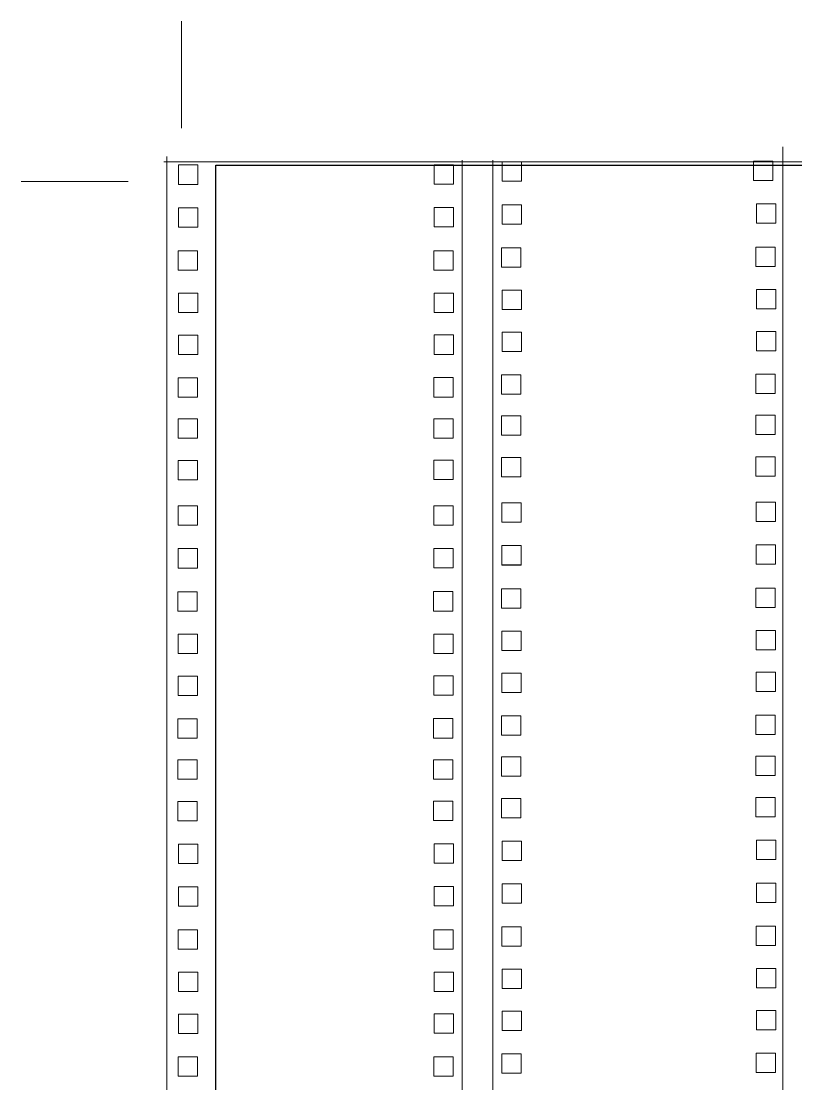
# Model space of a CAD drawing. Header units: inches. Extents: x 12 to 198, y -276 to -21.
# Drawn here: x 12.5 to 104.5, y -147.5 to -21.3 of the extents above; entities that cross this region are included whole.
import ezdxf

# ---------------------------------------------------------------- set-up
doc = ezdxf.new("R2010")
doc.units = ezdxf.units.IN
doc.header["$MEASUREMENT"] = 0
doc.layers.add('Capa 1', color=7, linetype='Continuous')
picture_1 = doc.add_image_def('image1.png', size_in_pixel=(874, 1383))

# ---------------------------------------------------------------- blocks, each defined once
blk = doc.blocks.new('block 2')
at = {"layer": 'Capa 1', "lineweight": 0}
blk.add_lwpolyline([(33.43, -65.96), (31.13, -65.96), (31.13, -63.66), (33.43, -63.66), (33.43, -65.96)], dxfattribs=at)
blk = doc.blocks.new('block 3')
at = {"layer": 'Capa 1', "lineweight": 0}
blk.add_lwpolyline([(33.43, -65.96), (31.13, -65.96), (31.13, -63.66), (33.43, -63.66), (33.43, -65.96), (33.43, -65.96)], dxfattribs=at)
blk = doc.blocks.new('block 4')
at = {"layer": 'Capa 1', "lineweight": 0}
blk.add_lwpolyline([(33.43, -70.85), (31.13, -70.85), (31.13, -68.55), (33.43, -68.55), (33.43, -70.85)], dxfattribs=at)
blk = doc.blocks.new('block 5')
at = {"layer": 'Capa 1', "lineweight": 0}
blk.add_lwpolyline([(33.43, -70.85), (31.13, -70.85), (31.13, -68.55), (33.43, -68.55), (33.43, -70.85), (33.43, -70.85)], dxfattribs=at)
blk = doc.blocks.new('block 6')
at = {"layer": 'Capa 1', "lineweight": 0}
blk.add_lwpolyline([(33.43, -75.78), (31.13, -75.78), (31.13, -73.48), (33.43, -73.48), (33.43, -75.78)], dxfattribs=at)
blk = doc.blocks.new('block 7')
at = {"layer": 'Capa 1', "lineweight": 0}
blk.add_lwpolyline([(33.43, -75.78), (31.13, -75.78), (31.13, -73.48), (33.43, -73.48), (33.43, -75.78), (33.43, -75.78)], dxfattribs=at)
blk = doc.blocks.new('block 8')
at = {"layer": 'Capa 1', "lineweight": 0}
blk.add_lwpolyline([(33.48, -60.88), (31.18, -60.88), (31.18, -58.58), (33.48, -58.58), (33.48, -60.88)], dxfattribs=at)
blk = doc.blocks.new('block 9')
at = {"layer": 'Capa 1', "lineweight": 0}
blk.add_lwpolyline([(33.48, -60.88), (31.18, -60.88), (31.18, -58.58), (33.48, -58.58), (33.48, -60.88), (33.48, -60.88)], dxfattribs=at)
blk = doc.blocks.new('block 11')
at = {"layer": 'Capa 1', "color": 7, "lineweight": 9}
blk.add_lwpolyline([(31.55, -21.29), (31.55, -33.99)], dxfattribs=at)
blk = doc.blocks.new('block 12')
at = {"layer": 'Capa 1', "color": 7, "lineweight": 9}
blk.add_lwpolyline([(12.5, -40.34), (25.2, -40.34)], dxfattribs=at)
blk = doc.blocks.new('block 10')
at = {"layer": 'Capa 1'}
for name in ['block 11', 'block 12']:
    blk.add_blockref(name, (0, 0), dxfattribs=at)
blk = doc.blocks.new('block 19')
at = {"layer": 'Capa 1', "lineweight": 0}
blk.add_lwpolyline([(103.01, -36.21), (103.01, -253.97)], dxfattribs=at)
blk = doc.blocks.new('block 20')
at = {"layer": 'Capa 1'}
image = blk.add_image(picture_1, insert=(35.62, -253.97), size_in_units=(137.61, 215.58), dxfattribs=at)
blk = doc.blocks.new('block 21')
at = {"layer": 'Capa 1', "lineweight": 0}
blk.add_lwpolyline([(33.48, -45.75), (31.18, -45.75), (31.18, -43.45), (33.48, -43.45), (33.48, -45.75)], dxfattribs=at)
blk = doc.blocks.new('block 22')
at = {"layer": 'Capa 1', "lineweight": 0}
blk.add_lwpolyline([(33.48, -45.75), (31.18, -45.75), (31.18, -43.45), (33.48, -43.45), (33.48, -45.75), (33.48, -45.75)], dxfattribs=at)
blk = doc.blocks.new('block 23')
at = {"layer": 'Capa 1', "lineweight": 0}
blk.add_lwpolyline([(33.43, -50.87), (31.13, -50.87), (31.13, -48.57), (33.43, -48.57), (33.43, -50.87)], dxfattribs=at)
blk = doc.blocks.new('block 24')
at = {"layer": 'Capa 1', "lineweight": 0}
blk.add_lwpolyline([(33.43, -50.87), (31.13, -50.87), (31.13, -48.57), (33.43, -48.57), (33.43, -50.87), (33.43, -50.87)], dxfattribs=at)
blk = doc.blocks.new('block 25')
at = {"layer": 'Capa 1', "lineweight": 0}
blk.add_lwpolyline([(33.48, -55.91), (31.18, -55.91), (31.18, -53.61), (33.48, -53.61), (33.48, -55.91)], dxfattribs=at)
blk = doc.blocks.new('block 26')
at = {"layer": 'Capa 1', "lineweight": 0}
blk.add_lwpolyline([(33.48, -55.91), (31.18, -55.91), (31.18, -53.61), (33.48, -53.61), (33.48, -55.91), (33.48, -55.91)], dxfattribs=at)
blk = doc.blocks.new('block 27')
at = {"layer": 'Capa 1', "lineweight": 0}
blk.add_lwpolyline([(33.48, -40.67), (31.18, -40.67), (31.18, -38.37), (33.48, -38.37), (33.48, -40.67)], dxfattribs=at)
blk = doc.blocks.new('block 28')
at = {"layer": 'Capa 1', "lineweight": 0}
blk.add_lwpolyline([(33.48, -40.67), (31.18, -40.67), (31.18, -38.37), (33.48, -38.37), (33.48, -40.67), (33.48, -40.67)], dxfattribs=at)
blk = doc.blocks.new('block 29')
at = {"layer": 'Capa 1', "lineweight": 0}
blk.add_lwpolyline([(33.41, -106.48), (31.11, -106.48), (31.11, -104.18), (33.41, -104.18), (33.41, -106.48)], dxfattribs=at)
blk = doc.blocks.new('block 30')
at = {"layer": 'Capa 1', "lineweight": 0}
blk.add_lwpolyline([(33.41, -106.48), (31.11, -106.48), (31.11, -104.18), (33.41, -104.18), (33.41, -106.48), (33.41, -106.48)], dxfattribs=at)
blk = doc.blocks.new('block 31')
at = {"layer": 'Capa 1', "lineweight": 0}
blk.add_lwpolyline([(33.41, -111.36), (31.11, -111.36), (31.11, -109.06), (33.41, -109.06), (33.41, -111.36)], dxfattribs=at)
blk = doc.blocks.new('block 32')
at = {"layer": 'Capa 1', "lineweight": 0}
blk.add_lwpolyline([(33.41, -111.36), (31.11, -111.36), (31.11, -109.06), (33.41, -109.06), (33.41, -111.36), (33.41, -111.36)], dxfattribs=at)
blk = doc.blocks.new('block 33')
at = {"layer": 'Capa 1', "lineweight": 0}
blk.add_lwpolyline([(33.41, -116.29), (31.11, -116.29), (31.11, -113.99), (33.41, -113.99), (33.41, -116.29)], dxfattribs=at)
blk = doc.blocks.new('block 34')
at = {"layer": 'Capa 1', "lineweight": 0}
blk.add_lwpolyline([(33.41, -116.29), (31.11, -116.29), (31.11, -113.99), (33.41, -113.99), (33.41, -116.29), (33.41, -116.29)], dxfattribs=at)
blk = doc.blocks.new('block 35')
at = {"layer": 'Capa 1', "lineweight": 0}
blk.add_lwpolyline([(33.45, -101.4), (31.15, -101.4), (31.15, -99.1), (33.45, -99.1), (33.45, -101.4)], dxfattribs=at)
blk = doc.blocks.new('block 36')
at = {"layer": 'Capa 1', "lineweight": 0}
blk.add_lwpolyline([(33.45, -101.4), (31.15, -101.4), (31.15, -99.1), (33.45, -99.1), (33.45, -101.4), (33.45, -101.4)], dxfattribs=at)
blk = doc.blocks.new('block 37')
at = {"layer": 'Capa 1', "lineweight": 0}
blk.add_lwpolyline([(33.45, -86.26), (31.15, -86.26), (31.15, -83.96), (33.45, -83.96), (33.45, -86.26)], dxfattribs=at)
blk = doc.blocks.new('block 38')
at = {"layer": 'Capa 1', "lineweight": 0}
blk.add_lwpolyline([(33.45, -86.26), (31.15, -86.26), (31.15, -83.96), (33.45, -83.96), (33.45, -86.26), (33.45, -86.26)], dxfattribs=at)
blk = doc.blocks.new('block 39')
at = {"layer": 'Capa 1', "lineweight": 0}
blk.add_lwpolyline([(33.41, -91.39), (31.11, -91.39), (31.11, -89.09), (33.41, -89.09), (33.41, -91.39)], dxfattribs=at)
blk = doc.blocks.new('block 40')
at = {"layer": 'Capa 1', "lineweight": 0}
blk.add_lwpolyline([(33.41, -91.39), (31.11, -91.39), (31.11, -89.09), (33.41, -89.09), (33.41, -91.39), (33.41, -91.39)], dxfattribs=at)
blk = doc.blocks.new('block 41')
at = {"layer": 'Capa 1', "lineweight": 0}
blk.add_lwpolyline([(33.45, -96.43), (31.15, -96.43), (31.15, -94.13), (33.45, -94.13), (33.45, -96.43)], dxfattribs=at)
blk = doc.blocks.new('block 42')
at = {"layer": 'Capa 1', "lineweight": 0}
blk.add_lwpolyline([(33.45, -96.43), (31.15, -96.43), (31.15, -94.13), (33.45, -94.13), (33.45, -96.43), (33.45, -96.43)], dxfattribs=at)
blk = doc.blocks.new('block 43')
at = {"layer": 'Capa 1', "lineweight": 0}
blk.add_lwpolyline([(33.45, -81.18), (31.15, -81.18), (31.15, -78.88), (33.45, -78.88), (33.45, -81.18)], dxfattribs=at)
blk = doc.blocks.new('block 44')
at = {"layer": 'Capa 1', "lineweight": 0}
blk.add_lwpolyline([(33.45, -81.18), (31.15, -81.18), (31.15, -78.88), (33.45, -78.88), (33.45, -81.18), (33.45, -81.18)], dxfattribs=at)
blk = doc.blocks.new('block 45')
at = {"layer": 'Capa 1', "lineweight": 0}
blk.add_lwpolyline([(33.44, -146.65), (31.14, -146.65), (31.14, -144.35), (33.44, -144.35), (33.44, -146.65)], dxfattribs=at)
blk = doc.blocks.new('block 46')
at = {"layer": 'Capa 1', "lineweight": 0}
blk.add_lwpolyline([(33.44, -146.65), (31.14, -146.65), (31.14, -144.35), (33.44, -144.35), (33.44, -146.65), (33.44, -146.65)], dxfattribs=at)
blk = doc.blocks.new('block 51')
at = {"layer": 'Capa 1', "lineweight": 0}
blk.add_lwpolyline([(33.49, -141.57), (31.19, -141.57), (31.19, -139.27), (33.49, -139.27), (33.49, -141.57)], dxfattribs=at)
blk = doc.blocks.new('block 52')
at = {"layer": 'Capa 1', "lineweight": 0}
blk.add_lwpolyline([(33.49, -141.57), (31.19, -141.57), (31.19, -139.27), (33.49, -139.27), (33.49, -141.57), (33.49, -141.57)], dxfattribs=at)
blk = doc.blocks.new('block 53')
at = {"layer": 'Capa 1', "lineweight": 0}
blk.add_lwpolyline([(33.49, -126.43), (31.19, -126.43), (31.19, -124.13), (33.49, -124.13), (33.49, -126.43)], dxfattribs=at)
blk = doc.blocks.new('block 54')
at = {"layer": 'Capa 1', "lineweight": 0}
blk.add_lwpolyline([(33.49, -126.43), (31.19, -126.43), (31.19, -124.13), (33.49, -124.13), (33.49, -126.43), (33.49, -126.43)], dxfattribs=at)
blk = doc.blocks.new('block 55')
at = {"layer": 'Capa 1', "lineweight": 0}
blk.add_lwpolyline([(33.44, -131.56), (31.14, -131.56), (31.14, -129.26), (33.44, -129.26), (33.44, -131.56)], dxfattribs=at)
blk = doc.blocks.new('block 56')
at = {"layer": 'Capa 1', "lineweight": 0}
blk.add_lwpolyline([(33.44, -131.56), (31.14, -131.56), (31.14, -129.26), (33.44, -129.26), (33.44, -131.56), (33.44, -131.56)], dxfattribs=at)
blk = doc.blocks.new('block 57')
at = {"layer": 'Capa 1', "lineweight": 0}
blk.add_lwpolyline([(33.49, -136.6), (31.19, -136.6), (31.19, -134.3), (33.49, -134.3), (33.49, -136.6)], dxfattribs=at)
blk = doc.blocks.new('block 58')
at = {"layer": 'Capa 1', "lineweight": 0}
blk.add_lwpolyline([(33.49, -136.6), (31.19, -136.6), (31.19, -134.3), (33.49, -134.3), (33.49, -136.6), (33.49, -136.6)], dxfattribs=at)
blk = doc.blocks.new('block 59')
at = {"layer": 'Capa 1', "lineweight": 0}
blk.add_lwpolyline([(33.49, -121.36), (31.19, -121.36), (31.19, -119.06), (33.49, -119.06), (33.49, -121.36)], dxfattribs=at)
blk = doc.blocks.new('block 60')
at = {"layer": 'Capa 1', "lineweight": 0}
blk.add_lwpolyline([(33.49, -121.36), (31.19, -121.36), (31.19, -119.06), (33.49, -119.06), (33.49, -121.36), (33.49, -121.36)], dxfattribs=at)
blk = doc.blocks.new('block 99')
at = {"layer": 'Capa 1', "lineweight": 0}
blk.add_lwpolyline([(63.81, -65.94), (61.51, -65.94), (61.51, -63.64), (63.81, -63.64), (63.81, -65.94)], dxfattribs=at)
blk = doc.blocks.new('block 100')
at = {"layer": 'Capa 1', "lineweight": 0}
blk.add_lwpolyline([(63.81, -65.94), (61.51, -65.94), (61.51, -63.64), (63.81, -63.64), (63.81, -65.94), (63.81, -65.94)], dxfattribs=at)
blk = doc.blocks.new('block 101')
at = {"layer": 'Capa 1', "lineweight": 0}
blk.add_lwpolyline([(63.82, -70.83), (61.51, -70.83), (61.51, -68.53), (63.82, -68.53), (63.82, -70.83)], dxfattribs=at)
blk = doc.blocks.new('block 102')
at = {"layer": 'Capa 1', "lineweight": 0}
blk.add_lwpolyline([(63.82, -70.83), (61.51, -70.83), (61.51, -68.53), (63.82, -68.53), (63.82, -70.83), (63.82, -70.83)], dxfattribs=at)
blk = doc.blocks.new('block 103')
at = {"layer": 'Capa 1', "lineweight": 0}
blk.add_lwpolyline([(63.82, -75.76), (61.51, -75.76), (61.51, -73.46), (63.82, -73.46), (63.82, -75.76)], dxfattribs=at)
blk = doc.blocks.new('block 104')
at = {"layer": 'Capa 1', "lineweight": 0}
blk.add_lwpolyline([(63.82, -75.76), (61.51, -75.76), (61.51, -73.46), (63.82, -73.46), (63.82, -75.76), (63.82, -75.76)], dxfattribs=at)
blk = doc.blocks.new('block 105')
at = {"layer": 'Capa 1', "lineweight": 0}
blk.add_lwpolyline([(63.86, -60.87), (61.56, -60.87), (61.56, -58.57), (63.86, -58.57), (63.86, -60.87)], dxfattribs=at)
blk = doc.blocks.new('block 106')
at = {"layer": 'Capa 1', "lineweight": 0}
blk.add_lwpolyline([(63.86, -60.87), (61.56, -60.87), (61.56, -58.57), (63.86, -58.57), (63.86, -60.87), (63.86, -60.87)], dxfattribs=at)
blk = doc.blocks.new('block 107')
at = {"layer": 'Capa 1', "lineweight": 0}
blk.add_lwpolyline([(63.86, -45.73), (61.56, -45.73), (61.56, -43.43), (63.86, -43.43), (63.86, -45.73)], dxfattribs=at)
blk = doc.blocks.new('block 108')
at = {"layer": 'Capa 1', "lineweight": 0}
blk.add_lwpolyline([(63.86, -45.73), (61.56, -45.73), (61.56, -43.43), (63.86, -43.43), (63.86, -45.73), (63.86, -45.73)], dxfattribs=at)
blk = doc.blocks.new('block 109')
at = {"layer": 'Capa 1', "lineweight": 0}
blk.add_lwpolyline([(63.82, -50.86), (61.51, -50.86), (61.51, -48.56), (63.82, -48.56), (63.82, -50.86)], dxfattribs=at)
blk = doc.blocks.new('block 110')
at = {"layer": 'Capa 1', "lineweight": 0}
blk.add_lwpolyline([(63.82, -50.86), (61.51, -50.86), (61.51, -48.56), (63.82, -48.56), (63.82, -50.86), (63.82, -50.86)], dxfattribs=at)
blk = doc.blocks.new('block 111')
at = {"layer": 'Capa 1', "lineweight": 0}
blk.add_lwpolyline([(63.86, -55.89), (61.56, -55.89), (61.56, -53.59), (63.86, -53.59), (63.86, -55.89)], dxfattribs=at)
blk = doc.blocks.new('block 112')
at = {"layer": 'Capa 1', "lineweight": 0}
blk.add_lwpolyline([(63.86, -55.89), (61.56, -55.89), (61.56, -53.59), (63.86, -53.59), (63.86, -55.89), (63.86, -55.89)], dxfattribs=at)
blk = doc.blocks.new('block 113')
at = {"layer": 'Capa 1', "lineweight": 0}
blk.add_lwpolyline([(63.86, -40.65), (61.56, -40.65), (61.56, -38.35), (63.86, -38.35), (63.86, -40.65)], dxfattribs=at)
blk = doc.blocks.new('block 114')
at = {"layer": 'Capa 1', "lineweight": 0}
blk.add_lwpolyline([(63.86, -40.65), (61.56, -40.65), (61.56, -38.35), (63.86, -38.35), (63.86, -40.65), (63.86, -40.65)], dxfattribs=at)
blk = doc.blocks.new('block 115')
at = {"layer": 'Capa 1', "lineweight": 0}
blk.add_lwpolyline([(63.79, -106.46), (61.49, -106.46), (61.49, -104.16), (63.79, -104.16), (63.79, -106.46)], dxfattribs=at)
blk = doc.blocks.new('block 116')
at = {"layer": 'Capa 1', "lineweight": 0}
blk.add_lwpolyline([(63.79, -106.46), (61.49, -106.46), (61.49, -104.16), (63.79, -104.16), (63.79, -106.46), (63.79, -106.46)], dxfattribs=at)
blk = doc.blocks.new('block 117')
at = {"layer": 'Capa 1', "lineweight": 0}
blk.add_lwpolyline([(63.79, -111.34), (61.49, -111.34), (61.49, -109.04), (63.79, -109.04), (63.79, -111.34)], dxfattribs=at)
blk = doc.blocks.new('block 118')
at = {"layer": 'Capa 1', "lineweight": 0}
blk.add_lwpolyline([(63.79, -111.34), (61.49, -111.34), (61.49, -109.04), (63.79, -109.04), (63.79, -111.34), (63.79, -111.34)], dxfattribs=at)
blk = doc.blocks.new('block 119')
at = {"layer": 'Capa 1', "lineweight": 0}
blk.add_lwpolyline([(63.79, -116.27), (61.49, -116.27), (61.49, -113.97), (63.79, -113.97), (63.79, -116.27)], dxfattribs=at)
blk = doc.blocks.new('block 120')
at = {"layer": 'Capa 1', "lineweight": 0}
blk.add_lwpolyline([(63.79, -116.27), (61.49, -116.27), (61.49, -113.97), (63.79, -113.97), (63.79, -116.27), (63.79, -116.27)], dxfattribs=at)
blk = doc.blocks.new('block 121')
at = {"layer": 'Capa 1', "lineweight": 0}
blk.add_lwpolyline([(63.84, -101.38), (61.54, -101.38), (61.54, -99.08), (63.84, -99.08), (63.84, -101.38)], dxfattribs=at)
blk = doc.blocks.new('block 122')
at = {"layer": 'Capa 1', "lineweight": 0}
blk.add_lwpolyline([(63.84, -101.38), (61.54, -101.38), (61.54, -99.08), (63.84, -99.08), (63.84, -101.38), (63.84, -101.38)], dxfattribs=at)
blk = doc.blocks.new('block 123')
at = {"layer": 'Capa 1', "lineweight": 0}
blk.add_lwpolyline([(63.84, -86.24), (61.54, -86.24), (61.54, -83.94), (63.84, -83.94), (63.84, -86.24)], dxfattribs=at)
blk = doc.blocks.new('block 124')
at = {"layer": 'Capa 1', "lineweight": 0}
blk.add_lwpolyline([(63.84, -86.24), (61.54, -86.24), (61.54, -83.94), (63.84, -83.94), (63.84, -86.24), (63.84, -86.24)], dxfattribs=at)
blk = doc.blocks.new('block 125')
at = {"layer": 'Capa 1', "lineweight": 0}
blk.add_lwpolyline([(63.79, -91.37), (61.49, -91.37), (61.49, -89.07), (63.79, -89.07), (63.79, -91.37)], dxfattribs=at)
blk = doc.blocks.new('block 126')
at = {"layer": 'Capa 1', "lineweight": 0}
blk.add_lwpolyline([(63.79, -91.37), (61.49, -91.37), (61.49, -89.07), (63.79, -89.07), (63.79, -91.37), (63.79, -91.37)], dxfattribs=at)
blk = doc.blocks.new('block 127')
at = {"layer": 'Capa 1', "lineweight": 0}
blk.add_lwpolyline([(63.84, -96.41), (61.54, -96.41), (61.54, -94.11), (63.84, -94.11), (63.84, -96.41)], dxfattribs=at)
blk = doc.blocks.new('block 128')
at = {"layer": 'Capa 1', "lineweight": 0}
blk.add_lwpolyline([(63.84, -96.41), (61.54, -96.41), (61.54, -94.11), (63.84, -94.11), (63.84, -96.41), (63.84, -96.41)], dxfattribs=at)
blk = doc.blocks.new('block 129')
at = {"layer": 'Capa 1', "lineweight": 0}
blk.add_lwpolyline([(63.84, -81.16), (61.54, -81.16), (61.54, -78.86), (63.84, -78.86), (63.84, -81.16)], dxfattribs=at)
blk = doc.blocks.new('block 130')
at = {"layer": 'Capa 1', "lineweight": 0}
blk.add_lwpolyline([(63.84, -81.16), (61.54, -81.16), (61.54, -78.86), (63.84, -78.86), (63.84, -81.16), (63.84, -81.16)], dxfattribs=at)
blk = doc.blocks.new('block 131')
at = {"layer": 'Capa 1', "lineweight": 0}
blk.add_lwpolyline([(63.83, -146.63), (61.53, -146.63), (61.53, -144.33), (63.83, -144.33), (63.83, -146.63)], dxfattribs=at)
blk = doc.blocks.new('block 132')
at = {"layer": 'Capa 1', "lineweight": 0}
blk.add_lwpolyline([(63.83, -146.63), (61.53, -146.63), (61.53, -144.33), (63.83, -144.33), (63.83, -146.63), (63.83, -146.63)], dxfattribs=at)
blk = doc.blocks.new('block 137')
at = {"layer": 'Capa 1', "lineweight": 0}
blk.add_lwpolyline([(63.87, -141.55), (61.57, -141.55), (61.57, -139.25), (63.87, -139.25), (63.87, -141.55)], dxfattribs=at)
blk = doc.blocks.new('block 138')
at = {"layer": 'Capa 1', "lineweight": 0}
blk.add_lwpolyline([(63.87, -141.55), (61.57, -141.55), (61.57, -139.25), (63.87, -139.25), (63.87, -141.55), (63.87, -141.55)], dxfattribs=at)
blk = doc.blocks.new('block 139')
at = {"layer": 'Capa 1', "lineweight": 0}
blk.add_lwpolyline([(63.87, -126.41), (61.57, -126.41), (61.57, -124.11), (63.87, -124.11), (63.87, -126.41)], dxfattribs=at)
blk = doc.blocks.new('block 140')
at = {"layer": 'Capa 1', "lineweight": 0}
blk.add_lwpolyline([(63.87, -126.41), (61.57, -126.41), (61.57, -124.11), (63.87, -124.11), (63.87, -126.41), (63.87, -126.41)], dxfattribs=at)
blk = doc.blocks.new('block 141')
at = {"layer": 'Capa 1', "lineweight": 0}
blk.add_lwpolyline([(63.83, -131.54), (61.53, -131.54), (61.53, -129.24), (63.83, -129.24), (63.83, -131.54)], dxfattribs=at)
blk = doc.blocks.new('block 142')
at = {"layer": 'Capa 1', "lineweight": 0}
blk.add_lwpolyline([(63.83, -131.54), (61.53, -131.54), (61.53, -129.24), (63.83, -129.24), (63.83, -131.54), (63.83, -131.54)], dxfattribs=at)
blk = doc.blocks.new('block 143')
at = {"layer": 'Capa 1', "lineweight": 0}
blk.add_lwpolyline([(63.87, -136.58), (61.57, -136.58), (61.57, -134.28), (63.87, -134.28), (63.87, -136.58)], dxfattribs=at)
blk = doc.blocks.new('block 144')
at = {"layer": 'Capa 1', "lineweight": 0}
blk.add_lwpolyline([(63.87, -136.58), (61.57, -136.58), (61.57, -134.28), (63.87, -134.28), (63.87, -136.58), (63.87, -136.58)], dxfattribs=at)
blk = doc.blocks.new('block 145')
at = {"layer": 'Capa 1', "lineweight": 0}
blk.add_lwpolyline([(63.87, -121.34), (61.57, -121.34), (61.57, -119.04), (63.87, -119.04), (63.87, -121.34)], dxfattribs=at)
blk = doc.blocks.new('block 146')
at = {"layer": 'Capa 1', "lineweight": 0}
blk.add_lwpolyline([(63.87, -121.34), (61.57, -121.34), (61.57, -119.04), (63.87, -119.04), (63.87, -121.34), (63.87, -121.34)], dxfattribs=at)
blk = doc.blocks.new('block 185')
at = {"layer": 'Capa 1', "lineweight": 0}
blk.add_lwpolyline([(71.88, -65.61), (69.58, -65.61), (69.58, -63.31), (71.88, -63.31), (71.88, -65.61)], dxfattribs=at)
blk = doc.blocks.new('block 186')
at = {"layer": 'Capa 1', "lineweight": 0}
blk.add_lwpolyline([(71.88, -65.61), (69.58, -65.61), (69.58, -63.31), (71.88, -63.31), (71.88, -65.61), (71.88, -65.61)], dxfattribs=at)
blk = doc.blocks.new('block 187')
at = {"layer": 'Capa 1', "lineweight": 0}
blk.add_lwpolyline([(71.88, -70.49), (69.58, -70.49), (69.58, -68.19), (71.88, -68.19), (71.88, -70.49)], dxfattribs=at)
blk = doc.blocks.new('block 188')
at = {"layer": 'Capa 1', "lineweight": 0}
blk.add_lwpolyline([(71.88, -70.49), (69.58, -70.49), (69.58, -68.19), (71.88, -68.19), (71.88, -70.49), (71.88, -70.49)], dxfattribs=at)
blk = doc.blocks.new('block 189')
at = {"layer": 'Capa 1', "lineweight": 0}
blk.add_lwpolyline([(71.88, -75.42), (69.58, -75.42), (69.58, -73.12), (71.88, -73.12), (71.88, -75.42)], dxfattribs=at)
blk = doc.blocks.new('block 190')
at = {"layer": 'Capa 1', "lineweight": 0}
blk.add_lwpolyline([(71.88, -75.42), (69.58, -75.42), (69.58, -73.12), (71.88, -73.12), (71.88, -75.42), (71.88, -75.42)], dxfattribs=at)
blk = doc.blocks.new('block 191')
at = {"layer": 'Capa 1', "lineweight": 0}
blk.add_lwpolyline([(71.93, -60.53), (69.63, -60.53), (69.63, -58.23), (71.93, -58.23), (71.93, -60.53)], dxfattribs=at)
blk = doc.blocks.new('block 192')
at = {"layer": 'Capa 1', "lineweight": 0}
blk.add_lwpolyline([(71.93, -60.53), (69.63, -60.53), (69.63, -58.23), (71.93, -58.23), (71.93, -60.53), (71.93, -60.53)], dxfattribs=at)
blk = doc.blocks.new('block 193')
at = {"layer": 'Capa 1', "lineweight": 0}
blk.add_lwpolyline([(71.93, -45.39), (69.63, -45.39), (69.63, -43.09), (71.93, -43.09), (71.93, -45.39)], dxfattribs=at)
blk = doc.blocks.new('block 194')
at = {"layer": 'Capa 1', "lineweight": 0}
blk.add_lwpolyline([(71.93, -45.39), (69.63, -45.39), (69.63, -43.09), (71.93, -43.09), (71.93, -45.39), (71.93, -45.39)], dxfattribs=at)
blk = doc.blocks.new('block 195')
at = {"layer": 'Capa 1', "lineweight": 0}
blk.add_lwpolyline([(71.88, -50.52), (69.58, -50.52), (69.58, -48.22), (71.88, -48.22), (71.88, -50.52)], dxfattribs=at)
blk = doc.blocks.new('block 196')
at = {"layer": 'Capa 1', "lineweight": 0}
blk.add_lwpolyline([(71.88, -50.52), (69.58, -50.52), (69.58, -48.22), (71.88, -48.22), (71.88, -50.52), (71.88, -50.52)], dxfattribs=at)
blk = doc.blocks.new('block 197')
at = {"layer": 'Capa 1', "lineweight": 0}
blk.add_lwpolyline([(71.93, -55.56), (69.63, -55.56), (69.63, -53.26), (71.93, -53.26), (71.93, -55.56)], dxfattribs=at)
blk = doc.blocks.new('block 198')
at = {"layer": 'Capa 1', "lineweight": 0}
blk.add_lwpolyline([(71.93, -55.56), (69.63, -55.56), (69.63, -53.26), (71.93, -53.26), (71.93, -55.56), (71.93, -55.56)], dxfattribs=at)
blk = doc.blocks.new('block 199')
at = {"layer": 'Capa 1', "lineweight": 0}
blk.add_lwpolyline([(71.93, -40.31), (69.63, -40.31), (69.63, -38.01), (71.93, -38.01), (71.93, -40.31)], dxfattribs=at)
blk = doc.blocks.new('block 200')
at = {"layer": 'Capa 1', "lineweight": 0}
blk.add_lwpolyline([(71.93, -40.31), (69.63, -40.31), (69.63, -38.01), (71.93, -38.01), (71.93, -40.31), (71.93, -40.31)], dxfattribs=at)
blk = doc.blocks.new('block 201')
at = {"layer": 'Capa 1', "lineweight": 0}
blk.add_lwpolyline([(71.86, -106.12), (69.56, -106.12), (69.56, -103.82), (71.86, -103.82), (71.86, -106.12)], dxfattribs=at)
blk = doc.blocks.new('block 202')
at = {"layer": 'Capa 1', "lineweight": 0}
blk.add_lwpolyline([(71.86, -106.12), (69.56, -106.12), (69.56, -103.82), (71.86, -103.82), (71.86, -106.12), (71.86, -106.12)], dxfattribs=at)
blk = doc.blocks.new('block 203')
at = {"layer": 'Capa 1', "lineweight": 0}
blk.add_lwpolyline([(71.86, -111.01), (69.56, -111.01), (69.56, -108.71), (71.86, -108.71), (71.86, -111.01)], dxfattribs=at)
blk = doc.blocks.new('block 204')
at = {"layer": 'Capa 1', "lineweight": 0}
blk.add_lwpolyline([(71.86, -111.01), (69.56, -111.01), (69.56, -108.71), (71.86, -108.71), (71.86, -111.01), (71.86, -111.01)], dxfattribs=at)
blk = doc.blocks.new('block 205')
at = {"layer": 'Capa 1', "lineweight": 0}
blk.add_lwpolyline([(71.86, -115.93), (69.56, -115.93), (69.56, -113.63), (71.86, -113.63), (71.86, -115.93)], dxfattribs=at)
blk = doc.blocks.new('block 206')
at = {"layer": 'Capa 1', "lineweight": 0}
blk.add_lwpolyline([(71.86, -115.93), (69.56, -115.93), (69.56, -113.63), (71.86, -113.63), (71.86, -115.93), (71.86, -115.93)], dxfattribs=at)
blk = doc.blocks.new('block 207')
at = {"layer": 'Capa 1', "lineweight": 0}
blk.add_lwpolyline([(71.91, -101.04), (69.61, -101.04), (69.61, -98.74), (71.91, -98.74), (71.91, -101.04)], dxfattribs=at)
blk = doc.blocks.new('block 208')
at = {"layer": 'Capa 1', "lineweight": 0}
blk.add_lwpolyline([(71.91, -101.04), (69.61, -101.04), (69.61, -98.74), (71.91, -98.74), (71.91, -101.04), (71.91, -101.04)], dxfattribs=at)
blk = doc.blocks.new('block 209')
at = {"layer": 'Capa 1', "lineweight": 0}
blk.add_lwpolyline([(71.91, -85.9), (69.61, -85.9), (69.61, -83.6), (71.91, -83.6), (71.91, -85.9)], dxfattribs=at)
blk = doc.blocks.new('block 210')
at = {"layer": 'Capa 1', "lineweight": 0}
blk.add_lwpolyline([(71.91, -85.91), (69.61, -85.91), (69.61, -83.6), (71.91, -83.6), (71.91, -85.91), (71.91, -85.91)], dxfattribs=at)
blk = doc.blocks.new('block 211')
at = {"layer": 'Capa 1', "lineweight": 0}
blk.add_lwpolyline([(71.86, -91.03), (69.56, -91.03), (69.56, -88.73), (71.86, -88.73), (71.86, -91.03)], dxfattribs=at)
blk = doc.blocks.new('block 212')
at = {"layer": 'Capa 1', "lineweight": 0}
blk.add_lwpolyline([(71.86, -91.03), (69.56, -91.03), (69.56, -88.73), (71.86, -88.73), (71.86, -91.03), (71.86, -91.03)], dxfattribs=at)
blk = doc.blocks.new('block 213')
at = {"layer": 'Capa 1', "lineweight": 0}
blk.add_lwpolyline([(71.91, -96.07), (69.61, -96.07), (69.61, -93.77), (71.91, -93.77), (71.91, -96.07)], dxfattribs=at)
blk = doc.blocks.new('block 214')
at = {"layer": 'Capa 1', "lineweight": 0}
blk.add_lwpolyline([(71.91, -96.07), (69.61, -96.07), (69.61, -93.77), (71.91, -93.77), (71.91, -96.07), (71.91, -96.07)], dxfattribs=at)
blk = doc.blocks.new('block 215')
at = {"layer": 'Capa 1', "lineweight": 0}
blk.add_lwpolyline([(71.91, -80.83), (69.61, -80.83), (69.61, -78.53), (71.91, -78.53), (71.91, -80.83)], dxfattribs=at)
blk = doc.blocks.new('block 216')
at = {"layer": 'Capa 1', "lineweight": 0}
blk.add_lwpolyline([(71.91, -80.83), (69.61, -80.83), (69.61, -78.53), (71.91, -78.53), (71.91, -80.83), (71.91, -80.83)], dxfattribs=at)
blk = doc.blocks.new('block 217')
at = {"layer": 'Capa 1', "lineweight": 0}
blk.add_lwpolyline([(71.89, -146.29), (69.59, -146.29), (69.59, -143.99), (71.89, -143.99), (71.89, -146.29)], dxfattribs=at)
blk = doc.blocks.new('block 218')
at = {"layer": 'Capa 1', "lineweight": 0}
blk.add_lwpolyline([(71.89, -146.29), (69.59, -146.29), (69.59, -143.99), (71.89, -143.99), (71.89, -146.29), (71.89, -146.29)], dxfattribs=at)
blk = doc.blocks.new('block 223')
at = {"layer": 'Capa 1', "lineweight": 0}
blk.add_lwpolyline([(71.94, -141.22), (69.64, -141.22), (69.64, -138.92), (71.94, -138.92), (71.94, -141.22)], dxfattribs=at)
blk = doc.blocks.new('block 224')
at = {"layer": 'Capa 1', "lineweight": 0}
blk.add_lwpolyline([(71.94, -141.22), (69.64, -141.22), (69.64, -138.92), (71.94, -138.92), (71.94, -141.22), (71.94, -141.22)], dxfattribs=at)
blk = doc.blocks.new('block 225')
at = {"layer": 'Capa 1', "lineweight": 0}
blk.add_lwpolyline([(71.94, -126.08), (69.64, -126.08), (69.64, -123.78), (71.94, -123.78), (71.94, -126.08)], dxfattribs=at)
blk = doc.blocks.new('block 226')
at = {"layer": 'Capa 1', "lineweight": 0}
blk.add_lwpolyline([(71.94, -126.08), (69.64, -126.08), (69.64, -123.78), (71.94, -123.78), (71.94, -126.08), (71.94, -126.08)], dxfattribs=at)
blk = doc.blocks.new('block 227')
at = {"layer": 'Capa 1', "lineweight": 0}
blk.add_lwpolyline([(71.89, -131.21), (69.59, -131.21), (69.59, -128.91), (71.89, -128.91), (71.89, -131.21)], dxfattribs=at)
blk = doc.blocks.new('block 228')
at = {"layer": 'Capa 1', "lineweight": 0}
blk.add_lwpolyline([(71.89, -131.21), (69.59, -131.21), (69.59, -128.91), (71.89, -128.91), (71.89, -131.21), (71.89, -131.21)], dxfattribs=at)
blk = doc.blocks.new('block 229')
at = {"layer": 'Capa 1', "lineweight": 0}
blk.add_lwpolyline([(71.94, -136.24), (69.64, -136.24), (69.64, -133.94), (71.94, -133.94), (71.94, -136.24)], dxfattribs=at)
blk = doc.blocks.new('block 230')
at = {"layer": 'Capa 1', "lineweight": 0}
blk.add_lwpolyline([(71.94, -136.24), (69.64, -136.24), (69.64, -133.94), (71.94, -133.94), (71.94, -136.24), (71.94, -136.24)], dxfattribs=at)
blk = doc.blocks.new('block 231')
at = {"layer": 'Capa 1', "lineweight": 0}
blk.add_lwpolyline([(71.94, -121), (69.64, -121), (69.64, -118.7), (71.94, -118.7), (71.94, -121)], dxfattribs=at)
blk = doc.blocks.new('block 232')
at = {"layer": 'Capa 1', "lineweight": 0}
blk.add_lwpolyline([(71.94, -121), (69.64, -121), (69.64, -118.7), (71.94, -118.7), (71.94, -121), (71.94, -121)], dxfattribs=at)
blk = doc.blocks.new('block 271')
at = {"layer": 'Capa 1', "lineweight": 0}
blk.add_lwpolyline([(102.1, -65.52), (99.8, -65.52), (99.8, -63.22), (102.1, -63.22), (102.1, -65.52)], dxfattribs=at)
blk = doc.blocks.new('block 272')
at = {"layer": 'Capa 1', "lineweight": 0}
blk.add_lwpolyline([(102.1, -65.52), (99.8, -65.52), (99.8, -63.22), (102.1, -63.22), (102.1, -65.52), (102.1, -65.52)], dxfattribs=at)
blk = doc.blocks.new('block 273')
at = {"layer": 'Capa 1', "lineweight": 0}
blk.add_lwpolyline([(102.1, -70.4), (99.8, -70.4), (99.8, -68.1), (102.1, -68.1), (102.1, -70.4)], dxfattribs=at)
blk = doc.blocks.new('block 274')
at = {"layer": 'Capa 1', "lineweight": 0}
blk.add_lwpolyline([(102.1, -70.4), (99.8, -70.4), (99.8, -68.1), (102.1, -68.1), (102.1, -70.4), (102.1, -70.4)], dxfattribs=at)
blk = doc.blocks.new('block 275')
at = {"layer": 'Capa 1', "lineweight": 0}
blk.add_lwpolyline([(102.1, -75.33), (99.8, -75.33), (99.8, -73.03), (102.1, -73.03), (102.1, -75.33)], dxfattribs=at)
blk = doc.blocks.new('block 276')
at = {"layer": 'Capa 1', "lineweight": 0}
blk.add_lwpolyline([(102.1, -75.33), (99.8, -75.33), (99.8, -73.03), (102.1, -73.03), (102.1, -75.33), (102.1, -75.33)], dxfattribs=at)
blk = doc.blocks.new('block 277')
at = {"layer": 'Capa 1', "lineweight": 0}
blk.add_lwpolyline([(102.15, -60.44), (99.85, -60.44), (99.85, -58.14), (102.15, -58.14), (102.15, -60.44)], dxfattribs=at)
blk = doc.blocks.new('block 278')
at = {"layer": 'Capa 1', "lineweight": 0}
blk.add_lwpolyline([(102.15, -60.44), (99.85, -60.44), (99.85, -58.14), (102.15, -58.14), (102.15, -60.44), (102.15, -60.44)], dxfattribs=at)
blk = doc.blocks.new('block 279')
at = {"layer": 'Capa 1', "lineweight": 0}
blk.add_lwpolyline([(102.15, -45.3), (99.85, -45.3), (99.85, -43), (102.15, -43), (102.15, -45.3)], dxfattribs=at)
blk = doc.blocks.new('block 280')
at = {"layer": 'Capa 1', "lineweight": 0}
blk.add_lwpolyline([(102.15, -45.3), (99.85, -45.3), (99.85, -43), (102.15, -43), (102.15, -45.3), (102.15, -45.3)], dxfattribs=at)
blk = doc.blocks.new('block 281')
at = {"layer": 'Capa 1', "lineweight": 0}
blk.add_lwpolyline([(102.1, -50.43), (99.8, -50.43), (99.8, -48.13), (102.1, -48.13), (102.1, -50.43)], dxfattribs=at)
blk = doc.blocks.new('block 282')
at = {"layer": 'Capa 1', "lineweight": 0}
blk.add_lwpolyline([(102.1, -50.43), (99.8, -50.43), (99.8, -48.13), (102.1, -48.13), (102.1, -50.43), (102.1, -50.43)], dxfattribs=at)
blk = doc.blocks.new('block 283')
at = {"layer": 'Capa 1', "lineweight": 0}
blk.add_lwpolyline([(102.15, -55.47), (99.85, -55.47), (99.85, -53.17), (102.15, -53.17), (102.15, -55.47)], dxfattribs=at)
blk = doc.blocks.new('block 284')
at = {"layer": 'Capa 1', "lineweight": 0}
blk.add_lwpolyline([(102.15, -55.47), (99.85, -55.47), (99.85, -53.17), (102.15, -53.17), (102.15, -55.47), (102.15, -55.47)], dxfattribs=at)
blk = doc.blocks.new('block 285')
at = {"layer": 'Capa 1', "lineweight": 0}
blk.add_lwpolyline([(101.8, -40.22), (99.5, -40.22), (99.5, -37.92), (101.8, -37.92), (101.8, -40.22)], dxfattribs=at)
blk = doc.blocks.new('block 286')
at = {"layer": 'Capa 1', "lineweight": 0}
blk.add_lwpolyline([(101.8, -40.22), (99.5, -40.22), (99.5, -37.92), (101.8, -37.92), (101.8, -40.22), (101.8, -40.22)], dxfattribs=at)
blk = doc.blocks.new('block 287')
at = {"layer": 'Capa 1', "lineweight": 0}
blk.add_lwpolyline([(102.08, -106.03), (99.78, -106.03), (99.78, -103.73), (102.08, -103.73), (102.08, -106.03)], dxfattribs=at)
blk = doc.blocks.new('block 288')
at = {"layer": 'Capa 1', "lineweight": 0}
blk.add_lwpolyline([(102.08, -106.03), (99.78, -106.03), (99.78, -103.73), (102.08, -103.73), (102.08, -106.03), (102.08, -106.03)], dxfattribs=at)
blk = doc.blocks.new('block 289')
at = {"layer": 'Capa 1', "lineweight": 0}
blk.add_lwpolyline([(102.08, -110.92), (99.78, -110.92), (99.78, -108.62), (102.08, -108.62), (102.08, -110.92)], dxfattribs=at)
blk = doc.blocks.new('block 290')
at = {"layer": 'Capa 1', "lineweight": 0}
blk.add_lwpolyline([(102.08, -110.91), (99.78, -110.91), (99.78, -108.62), (102.08, -108.62), (102.08, -110.91), (102.08, -110.91)], dxfattribs=at)
blk = doc.blocks.new('block 291')
at = {"layer": 'Capa 1', "lineweight": 0}
blk.add_lwpolyline([(102.08, -115.84), (99.78, -115.84), (99.78, -113.54), (102.08, -113.54), (102.08, -115.84)], dxfattribs=at)
blk = doc.blocks.new('block 292')
at = {"layer": 'Capa 1', "lineweight": 0}
blk.add_lwpolyline([(102.08, -115.84), (99.78, -115.84), (99.78, -113.54), (102.08, -113.54), (102.08, -115.84), (102.08, -115.84)], dxfattribs=at)
blk = doc.blocks.new('block 293')
at = {"layer": 'Capa 1', "lineweight": 0}
blk.add_lwpolyline([(102.13, -100.95), (99.83, -100.95), (99.83, -98.65), (102.13, -98.65), (102.13, -100.95)], dxfattribs=at)
blk = doc.blocks.new('block 294')
at = {"layer": 'Capa 1', "lineweight": 0}
blk.add_lwpolyline([(102.13, -100.95), (99.83, -100.95), (99.83, -98.65), (102.13, -98.65), (102.13, -100.95), (102.13, -100.95)], dxfattribs=at)
blk = doc.blocks.new('block 295')
at = {"layer": 'Capa 1', "lineweight": 0}
blk.add_lwpolyline([(102.13, -85.81), (99.83, -85.81), (99.83, -83.51), (102.13, -83.51), (102.13, -85.81)], dxfattribs=at)
blk = doc.blocks.new('block 296')
at = {"layer": 'Capa 1', "lineweight": 0}
blk.add_lwpolyline([(102.13, -85.81), (99.83, -85.81), (99.83, -83.51), (102.13, -83.51), (102.13, -85.81), (102.13, -85.81)], dxfattribs=at)
blk = doc.blocks.new('block 297')
at = {"layer": 'Capa 1', "lineweight": 0}
blk.add_lwpolyline([(102.08, -90.94), (99.78, -90.94), (99.78, -88.64), (102.08, -88.64), (102.08, -90.94)], dxfattribs=at)
blk = doc.blocks.new('block 298')
at = {"layer": 'Capa 1', "lineweight": 0}
blk.add_lwpolyline([(102.08, -90.94), (99.78, -90.94), (99.78, -88.64), (102.08, -88.64), (102.08, -90.94), (102.08, -90.94)], dxfattribs=at)
blk = doc.blocks.new('block 299')
at = {"layer": 'Capa 1', "lineweight": 0}
blk.add_lwpolyline([(102.13, -95.98), (99.83, -95.98), (99.83, -93.68), (102.13, -93.68), (102.13, -95.98)], dxfattribs=at)
blk = doc.blocks.new('block 300')
at = {"layer": 'Capa 1', "lineweight": 0}
blk.add_lwpolyline([(102.13, -95.98), (99.83, -95.98), (99.83, -93.68), (102.13, -93.68), (102.13, -95.98), (102.13, -95.98)], dxfattribs=at)
blk = doc.blocks.new('block 301')
at = {"layer": 'Capa 1', "lineweight": 0}
blk.add_lwpolyline([(102.13, -80.74), (99.83, -80.74), (99.83, -78.44), (102.13, -78.44), (102.13, -80.74)], dxfattribs=at)
blk = doc.blocks.new('block 302')
at = {"layer": 'Capa 1', "lineweight": 0}
blk.add_lwpolyline([(102.13, -80.74), (99.83, -80.74), (99.83, -78.44), (102.13, -78.44), (102.13, -80.74), (102.13, -80.74)], dxfattribs=at)
blk = doc.blocks.new('block 303')
at = {"layer": 'Capa 1', "lineweight": 0}
blk.add_lwpolyline([(102.12, -146.2), (99.82, -146.2), (99.82, -143.9), (102.12, -143.9), (102.12, -146.2)], dxfattribs=at)
blk = doc.blocks.new('block 304')
at = {"layer": 'Capa 1', "lineweight": 0}
blk.add_lwpolyline([(102.12, -146.2), (99.82, -146.2), (99.82, -143.9), (102.12, -143.9), (102.12, -146.2), (102.12, -146.2)], dxfattribs=at)
blk = doc.blocks.new('block 309')
at = {"layer": 'Capa 1', "lineweight": 0}
blk.add_lwpolyline([(102.16, -141.13), (99.86, -141.13), (99.86, -138.83), (102.16, -138.83), (102.16, -141.13)], dxfattribs=at)
blk = doc.blocks.new('block 310')
at = {"layer": 'Capa 1', "lineweight": 0}
blk.add_lwpolyline([(102.16, -141.12), (99.86, -141.12), (99.86, -138.82), (102.16, -138.82), (102.16, -141.12), (102.16, -141.12)], dxfattribs=at)
blk = doc.blocks.new('block 311')
at = {"layer": 'Capa 1', "lineweight": 0}
blk.add_lwpolyline([(102.16, -125.99), (99.86, -125.99), (99.86, -123.69), (102.16, -123.69), (102.16, -125.99)], dxfattribs=at)
blk = doc.blocks.new('block 312')
at = {"layer": 'Capa 1', "lineweight": 0}
blk.add_lwpolyline([(102.16, -125.99), (99.86, -125.99), (99.86, -123.69), (102.16, -123.69), (102.16, -125.99), (102.16, -125.99)], dxfattribs=at)
blk = doc.blocks.new('block 313')
at = {"layer": 'Capa 1', "lineweight": 0}
blk.add_lwpolyline([(102.12, -131.11), (99.82, -131.11), (99.82, -128.81), (102.12, -128.81), (102.12, -131.11)], dxfattribs=at)
blk = doc.blocks.new('block 314')
at = {"layer": 'Capa 1', "lineweight": 0}
blk.add_lwpolyline([(102.12, -131.11), (99.82, -131.11), (99.82, -128.82), (102.12, -128.82), (102.12, -131.11), (102.12, -131.11)], dxfattribs=at)
blk = doc.blocks.new('block 315')
at = {"layer": 'Capa 1', "lineweight": 0}
blk.add_lwpolyline([(102.16, -136.15), (99.86, -136.15), (99.86, -133.85), (102.16, -133.85), (102.16, -136.15)], dxfattribs=at)
blk = doc.blocks.new('block 316')
at = {"layer": 'Capa 1', "lineweight": 0}
blk.add_lwpolyline([(102.16, -136.15), (99.86, -136.15), (99.86, -133.85), (102.16, -133.85), (102.16, -136.15), (102.16, -136.15)], dxfattribs=at)
blk = doc.blocks.new('block 317')
at = {"layer": 'Capa 1', "lineweight": 0}
blk.add_lwpolyline([(102.16, -120.91), (99.86, -120.91), (99.86, -118.61), (102.16, -118.61), (102.16, -120.91)], dxfattribs=at)
blk = doc.blocks.new('block 318')
at = {"layer": 'Capa 1', "lineweight": 0}
blk.add_lwpolyline([(102.16, -120.91), (99.86, -120.91), (99.86, -118.61), (102.16, -118.61), (102.16, -120.91), (102.16, -120.91)], dxfattribs=at)
blk = doc.blocks.new('block 701')
at = {"layer": 'Capa 1', "lineweight": 0}
blk.add_lwpolyline([(29.43, -38.01), (176.59, -38.01)], dxfattribs=at)
blk = doc.blocks.new('block 704')
at = {"layer": 'Capa 1', "lineweight": 0}
blk.add_lwpolyline([(29.79, -37.36), (29.79, -254.53)], dxfattribs=at)
blk = doc.blocks.new('block 705')
at = {"layer": 'Capa 1', "lineweight": 0}
blk.add_lwpolyline([(64.9, -37.8), (64.9, -255.38)], dxfattribs=at)
blk = doc.blocks.new('block 706')
at = {"layer": 'Capa 1', "lineweight": 0}
blk.add_lwpolyline([(68.54, -37.8), (68.54, -254.79)], dxfattribs=at)

msp = doc.modelspace()

# ---------------------------------------------------------------- block references
at = {"layer": 'Capa 1'}
for name in ['block 10', 'block 19', 'block 704', 'block 705', 'block 706', 'block 701', 'block 27', 'block 28', 'block 20', 'block 113', 'block 114', 'block 199', 'block 200', 'block 285', 'block 286', 'block 21', 'block 22', 'block 107', 'block 108', 'block 193', 'block 194', 'block 279', 'block 280', 'block 23', 'block 24', 'block 109', 'block 110', 'block 195', 'block 196', 'block 281', 'block 282', 'block 25', 'block 26', 'block 111', 'block 112', 'block 197', 'block 198', 'block 283', 'block 284', 'block 8', 'block 9', 'block 105', 'block 106', 'block 191', 'block 192', 'block 277', 'block 278', 'block 2', 'block 3', 'block 99', 'block 100', 'block 185', 'block 186', 'block 271', 'block 272', 'block 273', 'block 274', 'block 4', 'block 5', 'block 101', 'block 102', 'block 187', 'block 188', 'block 189', 'block 190', 'block 275', 'block 276', 'block 6', 'block 7', 'block 103', 'block 104', 'block 43', 'block 44', 'block 129', 'block 130', 'block 215', 'block 216', 'block 301', 'block 302', 'block 37', 'block 38', 'block 123', 'block 124', 'block 209', 'block 210', 'block 295', 'block 296', 'block 39', 'block 40', 'block 125', 'block 126', 'block 211', 'block 212', 'block 297', 'block 298', 'block 41', 'block 42', 'block 127', 'block 128', 'block 213', 'block 214', 'block 299', 'block 300', 'block 35', 'block 36', 'block 121', 'block 122', 'block 207', 'block 208', 'block 293', 'block 294', 'block 29', 'block 30', 'block 115', 'block 116', 'block 201', 'block 202', 'block 287', 'block 288', 'block 31', 'block 32', 'block 117', 'block 118', 'block 203', 'block 204', 'block 289', 'block 290', 'block 291', 'block 292', 'block 33', 'block 34', 'block 119', 'block 120', 'block 205', 'block 206', 'block 317', 'block 318', 'block 59', 'block 60', 'block 145', 'block 146', 'block 231', 'block 232', 'block 311', 'block 312', 'block 53', 'block 54', 'block 139', 'block 140', 'block 225', 'block 226', 'block 55', 'block 56', 'block 141', 'block 142', 'block 227', 'block 228', 'block 313', 'block 314', 'block 57', 'block 58', 'block 143', 'block 144', 'block 229', 'block 230', 'block 315', 'block 316', 'block 310', 'block 309', 'block 51', 'block 52', 'block 137', 'block 138', 'block 223', 'block 224', 'block 303', 'block 304', 'block 45', 'block 46', 'block 131', 'block 132', 'block 217', 'block 218']:
    msp.add_blockref(name, (0, 0), dxfattribs=at)

doc.saveas('drawing.dxf')
